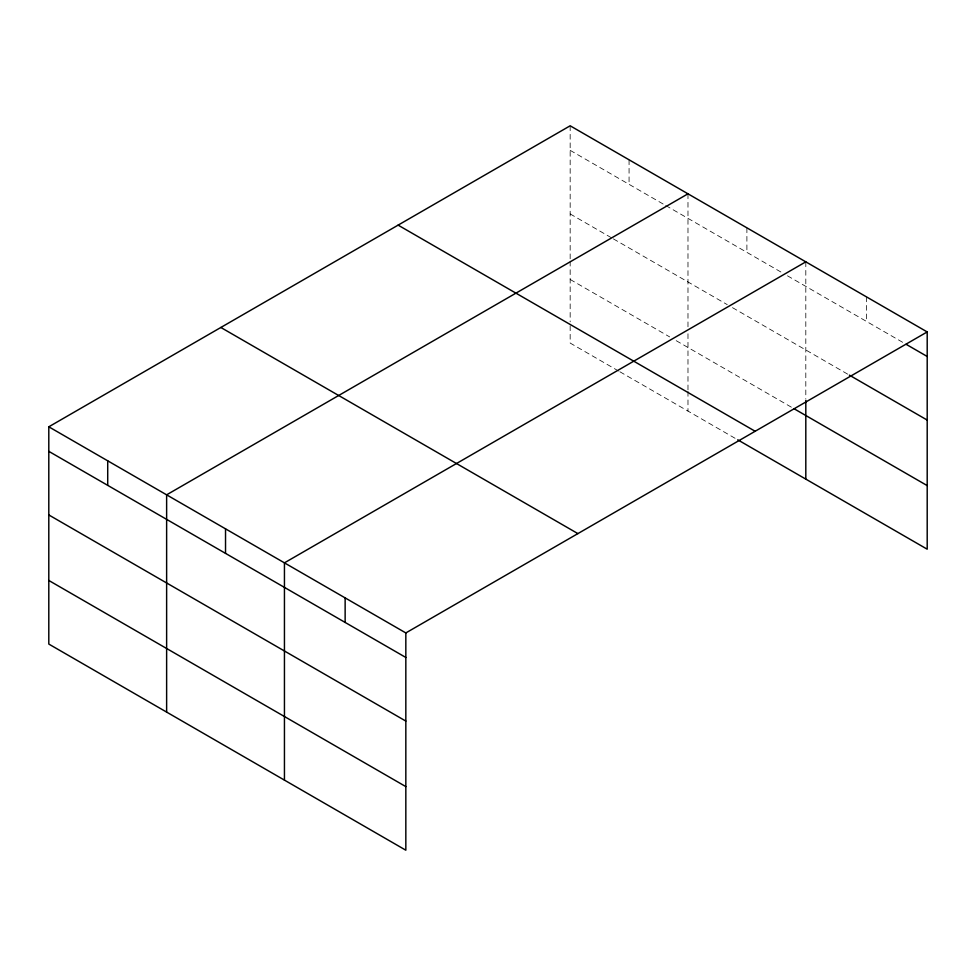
<?xml version="1.0" encoding="UTF-8"?>
<svg xmlns="http://www.w3.org/2000/svg" width="976" height="976" viewBox="0 0 976 976"><rect width="100%" height="100%" fill="white"/><g stroke="black" fill="none" stroke-linecap="round" stroke-linejoin="round"><path stroke-width="0.73" stroke-dasharray="4.88 3.66" d="M570.167 150.341L664.424 204.753M665.73 205.509L782.24 272.78M787.473 275.805L903.447 342.759M570.167 213.939L612.05 238.12M613.367 238.876L727.254 304.634M732.5 307.66L848.034 374.357M570.167 279.465L669.658 336.903M676.197 340.685L791.402 407.199M618.601 371.026L570.167 343.064L570.167 323.373M619.906 371.783L736.416 439.054M866.505 296.887L866.505 321.433M805.81 261.849L805.81 398.745M746.896 227.835L746.896 252.369M687.982 193.821L687.982 327.68M687.982 333.768L687.982 389.888M687.982 391.4L687.982 411.091M629.069 159.808L629.069 184.354M570.167 125.794L570.167 259.653M570.167 261.178L570.167 321.86"/><path stroke-width="1.46" d="M48.8 426.805L405.833 632.936L405.833 850.206L48.8 644.062L48.8 426.805L570.167 125.794L927.2 331.938L927.2 549.195L737.734 439.81M687.982 193.821L166.628 494.832L166.628 712.09M805.81 261.849L284.443 562.847L284.443 780.117M405.833 632.936L927.2 331.938M906.094 344.284L927.2 356.472M849.352 375.126L927.2 420.07M794.025 408.712L927.2 485.597M398.11 225.127L755.156 431.27M220.844 327.472L577.89 533.604M48.8 451.339L405.833 657.47M48.8 514.938L405.833 721.081M48.8 580.464L405.833 786.607M805.81 400.27L805.81 479.106M345.138 597.898L345.138 622.432M225.529 528.846L225.529 553.38M107.714 460.818L107.714 485.353"/></g></svg>
